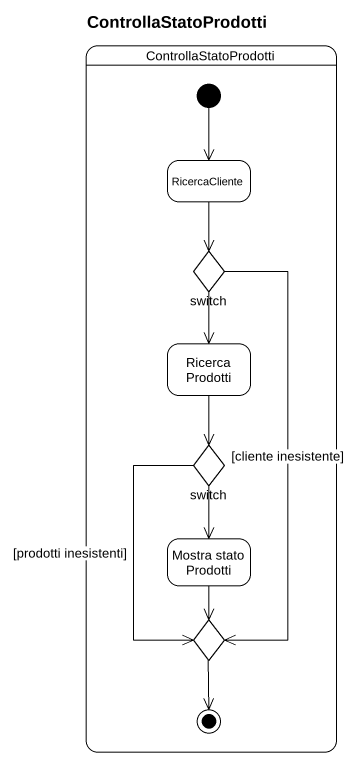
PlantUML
@startuml
title ControllaStatoProdotti
hide empty description
state ControllaStatoProdotti {
  state RicercaCliente
  state switch <<choice>>
  state "Ricerca Prodotti" as Ricerca_Prodotti
  state "switch" as switch_2 <<choice>>
  state "Mostra stato Prodotti" as Mostra_stato_Prodotti
  state choice1 <<choice>>
  [*] --> RicercaCliente
  choice1 --> [*]
}
RicercaCliente --> switch
switch --> Ricerca_Prodotti
switch --> choice1 : [cliente inesistente]
Ricerca_Prodotti --> switch_2
switch_2 --> Mostra_stato_Prodotti
switch_2 --> choice1 : [prodotti inesistenti]
Mostra_stato_Prodotti --> choice1
@enduml
